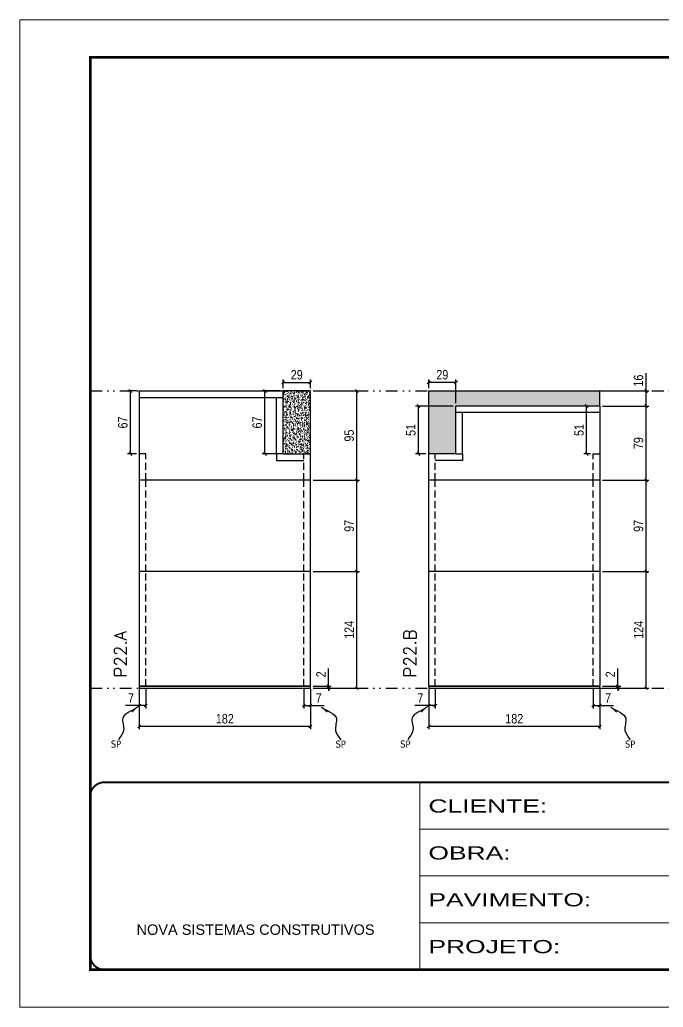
# Model space of a CAD drawing. Extents: x 14400 to 20667, y -21631 to 6985.
# Drawn here: x 17597 to 18282, y 2489 to 3539 of the extents above; entities that cross this region are included whole.
import ezdxf

# ---------------------------------------------------------------- set-up
doc = ezdxf.new("R2010")
doc.units = 0
for name, pattern in [('CONTINUO', [0]), ('DASHED', [0.75, 0.5, -0.25]), ('DIVIDE2', [0.625, 0.25, -0.125, 0, -0.125, 0, -0.125]), ('HIDDEN', [0.375, 0.25, -0.125])]:
    doc.linetypes.add(name, pattern=pattern)
for name, color, linetype in [('COTA', 241, 'Continuous'), ('Nível', 160, 'Continuous'), ('Painéis', 200, 'Continuous'), ('SARR_2.2x7', 40, 'Continuous'), ('texto', 7, 'Continuous')]:
    doc.layers.add(name, color=color, linetype=linetype)
for name, color, linetype, lineweight in [('Folhas', 255, 'Continuous', 9), ('SARRAFO DE PRESSAO', 251, 'DASHED', 9), ('Texto Seção', 7, 'Continuous', 15)]:
    doc.layers.add(name, color=color, linetype=linetype, lineweight=lineweight)
doc.styles.add('ARIAL', font='arial.ttf')
doc.styles.add('COTA TECNICA', font='techl___.ttf', dxfattribs={"height": 10})
doc.styles.add('COTA TECNICA-50', font='techl___.ttf', dxfattribs={"height": 10})
doc.styles.add('REGUA-120', font='ROMANS.shx', dxfattribs={"height": 15})
doc.styles.get("Standard").update_dxf_attribs({"font": 'arial.ttf'})
doc.styles.add('Tecnologia', font='')
doc.styles.get('Tecnologia').set_extended_font_data('Forgotten Futurist')
doc.dimstyles.new('COTA PAINEL-50', dxfattribs={"dimtxt": 10, "dimasz": 3, "dimexe": 3, "dimexo": 3, "dimgap": 3, "dimtad": 1, "dimdec": 1, "dimzin": 12, "dimdsep": 46, "dimtxsty": 'COTA TECNICA-50', "dimblk1": 'OBLIQUE', "dimblk2": 'OBLIQUE', "dimsah": 1, "dimcen": 0.9, "dimclrd": 4, "dimclre": 4, "dimclrt": 240, "dimadec": 1, "dimazin": 3, "dimtfac": 1, "dimtdec": 1, "dimtmove": 0, "dimatfit": 3, "dimfxl": 1, "dimtolj": 1, "dimtzin": 12, "dimarcsym": 0})
doc.dimstyles.new('PAINEL', dxfattribs={"dimtxt": 10, "dimasz": 3, "dimexe": 3, "dimexo": 3, "dimgap": 3, "dimtad": 1, "dimdec": 1, "dimzin": 12, "dimdsep": 46, "dimtxsty": 'COTA TECNICA', "dimblk1": 'OBLIQUE', "dimblk2": 'OBLIQUE', "dimsah": 1, "dimcen": 0.9, "dimclrd": 4, "dimclre": 4, "dimclrt": 240, "dimadec": 1, "dimazin": 3, "dimtfac": 1, "dimtdec": 1, "dimtmove": 0, "dimatfit": 3, "dimfxl": 1, "dimtolj": 1, "dimtzin": 12, "dimarcsym": 0})
doc.dimstyles.get("Standard").update_dxf_attribs({"dimtxt": 0.18, "dimasz": 0.18, "dimexe": 0.18, "dimexo": 0.0625, "dimgap": 0.09, "dimtad": 0, "dimtih": 1, "dimtoh": 1, "dimdec": 4, "dimzin": 0, "dimdsep": 46, "dimtxsty": 'Standard', "dimcen": 0.09, "dimadec": 0, "dimazin": 0, "dimtfac": 1, "dimtdec": 4, "dimtofl": 0, "dimtmove": 0, "dimatfit": 3, "dimfxl": 1, "dimtolj": 1, "dimtzin": 0, "dimarcsym": 0})

# ---------------------------------------------------------------- blocks, each defined once
blk = doc.blocks.new('9999999999')
at = {"color": 30, "linetype": 'CONTINUO'}
for p, q in [((98564.6, 34230.2), (98564.6, 34429.4)), ((98564.6, 34379.6), (99584, 34379.6)), ((98564.6, 34329.8), (99488, 34329.8)), ((98564.6, 34280), (99488, 34280))]:
    blk.add_line(p, q, dxfattribs=at)
at = {"color": 30, "linetype": 'CONTINUO', "const_width": 2}
blk.add_lwpolyline([(99584, 34230.2), (99584, 34414.4, 0.414214), (99569, 34429.4), (98229, 34429.4, 0.414214), (98214, 34414.4), (98214, 34245.2, 0.414214), (98229, 34230.2), (99584, 34230.2)], format="xyb", dxfattribs=at)
at = {"layer": 'Folhas'}
blk.add_lwpolyline([(98139, 34190.2), (99624, 34190.2), (99624, 35240.2), (98139, 35240.2)], close=True, dxfattribs=at)
at = {"layer": 'Folhas', "color": 30, "const_width": 3}
blk.add_lwpolyline([(98214, 34230.2), (99584, 34230.2), (99584, 35200.2), (98214, 35200.2)], close=True, dxfattribs=at)
at = {"color": 7, "linetype": 'Continuous', "ltscale": 5, "style": 'ARIAL'}
blk.add_text('NOVA SISTEMAS CONSTRUTIVOS', height=11.059, dxfattribs=at).set_placement((98263.2, 34267.2))
at = {"layer": 'Folhas', "color": 7, "style": 'Tecnologia', "width": 1.5}
for s, p in [('CLIENTE:', (98573.7, 34397.2)), ('OBRA:', (98573.7, 34347.3)), ('PAVIMENTO:', (98573.7, 34297.5)), ('PROJETO:', (98573.7, 34247.7))]:
    blk.add_text(s, height=14, dxfattribs=at).set_placement(p)
blk = doc.blocks.new('_Oblique')
at = {"color": 0, "linetype": 'ByBlock', "lineweight": -2}
blk.add_line((-0.5, -0.5), (0.5, 0.5), dxfattribs=at)
blk = doc.blocks.new('*D1340')
at = {"layer": 'COTA', "color": 4, "lineweight": -2, "transparency": 16777216}
for p, q in [((17724.1, 2827.3), (17724.1, 2784.6)), ((17906.1, 2827.3), (17906.1, 2784.6)), ((17906.1, 2787.6), (17724.1, 2787.6))]:
    blk.add_line(p, q, dxfattribs=at)
at = {"layer": 'Defpoints', "color": 0, "transparency": 16777216}
for p in [(17724.1, 2830.3), (17906.1, 2830.3), (17724.1, 2787.6)]:
    blk.add_point(p, dxfattribs=at)
at = {"layer": 'COTA', "color": 4, "lineweight": -2, "transparency": 16777216, "xscale": 3, "yscale": 3, "zscale": 3, "rotation": 180}
blk.add_blockref('_Oblique', (17724.1, 2787.6), dxfattribs=at)
at = {"layer": 'COTA', "color": 4, "lineweight": -2, "transparency": 16777216, "xscale": 3, "yscale": 3, "zscale": 3}
blk.add_blockref('_Oblique', (17906.1, 2787.6), dxfattribs=at)
at = {"layer": 'COTA', "color": 240, "transparency": 16777216, "insert": (17815.1, 2795.7), "char_height": 10, "attachment_point": 5, "style": 'COTA TECNICA'}
blk.add_mtext('\\A1;182', dxfattribs=at)
blk = doc.blocks.new('*D1341')
at = {"layer": 'COTA', "color": 4, "lineweight": -2, "transparency": 16777216}
for p, q in [((17899.1, 2827.3), (17899.1, 2806.8)), ((17906.1, 2825.3), (17906.1, 2806.8)), ((17899.1, 2809.8), (17906.1, 2809.8)), ((17906.1, 2809.8), (17920.9, 2809.8))]:
    blk.add_line(p, q, dxfattribs=at)
at = {"layer": 'Defpoints', "color": 0, "transparency": 16777216}
for p in [(17899.1, 2830.3), (17906.1, 2828.3), (17906.1, 2809.8)]:
    blk.add_point(p, dxfattribs=at)
at = {"layer": 'COTA', "color": 4, "lineweight": -2, "transparency": 16777216, "xscale": 3, "yscale": 3, "zscale": 3, "rotation": 180}
blk.add_blockref('_Oblique', (17899.1, 2809.8), dxfattribs=at)
at = {"layer": 'COTA', "color": 4, "lineweight": -2, "transparency": 16777216, "xscale": 3, "yscale": 3, "zscale": 3}
blk.add_blockref('_Oblique', (17906.1, 2809.8), dxfattribs=at)
at = {"layer": 'COTA', "color": 240, "transparency": 16777216, "insert": (17915, 2817.8), "char_height": 10, "attachment_point": 5, "style": 'COTA TECNICA-50'}
blk.add_mtext('\\A1;7', dxfattribs=at)
blk = doc.blocks.new('*D1342')
at = {"layer": 'COTA', "color": 4, "lineweight": -2, "transparency": 16777216}
for p, q in [((17724.1, 2825.3), (17724.1, 2806.8)), ((17731.1, 2827.3), (17731.1, 2806.8)), ((17724.1, 2809.8), (17709.4, 2809.8)), ((17731.1, 2809.8), (17724.1, 2809.8))]:
    blk.add_line(p, q, dxfattribs=at)
at = {"layer": 'Defpoints', "color": 0, "transparency": 16777216}
for p in [(17724.1, 2828.3), (17731.1, 2830.3), (17724.1, 2809.8)]:
    blk.add_point(p, dxfattribs=at)
at = {"layer": 'COTA', "color": 4, "lineweight": -2, "transparency": 16777216, "xscale": 3, "yscale": 3, "zscale": 3, "rotation": 180}
blk.add_blockref('_Oblique', (17724.1, 2809.8), dxfattribs=at)
at = {"layer": 'COTA', "color": 4, "lineweight": -2, "transparency": 16777216, "xscale": 3, "yscale": 3, "zscale": 3}
blk.add_blockref('_Oblique', (17731.1, 2809.8), dxfattribs=at)
at = {"layer": 'COTA', "color": 240, "transparency": 16777216, "insert": (17715.3, 2817.8), "char_height": 10, "attachment_point": 5, "style": 'COTA TECNICA-50'}
blk.add_mtext('\\A1;7', dxfattribs=at)
blk = doc.blocks.new('*D1359')
at = {"layer": 'COTA', "color": 4, "linetype": 'ByBlock', "lineweight": -2, "transparency": 16777216}
for p, q in [((17909.1, 2952.3), (17958.5, 2952.3)), ((17955.5, 2828.3), (17955.5, 2952.3)), ((17909.1, 2828.3), (17958.5, 2828.3))]:
    blk.add_line(p, q, dxfattribs=at)
at = {"layer": 'Defpoints', "color": 0, "linetype": 'ByBlock', "transparency": 16777216}
for p in [(17906.1, 2952.3), (17955.5, 2952.3), (17906.1, 2828.3)]:
    blk.add_point(p, dxfattribs=at)
at = {"layer": 'COTA', "color": 4, "linetype": 'ByBlock', "lineweight": -2, "transparency": 16777216, "xscale": 3, "yscale": 3, "zscale": 3}
for p, rotation in [((17955.5, 2952.3), 90), ((17955.5, 2828.3), 270)]:
    blk.add_blockref('_Oblique', p, dxfattribs=dict(at, rotation=rotation))
at = {"layer": 'COTA', "color": 240, "linetype": 'ByBlock', "transparency": 16777216, "insert": (17947.4, 2890.3), "char_height": 10, "attachment_point": 5, "rotation": 90, "style": 'COTA TECNICA'}
blk.add_mtext('\\A1;124', dxfattribs=at)
blk = doc.blocks.new('*D1343')
at = {"layer": 'COTA', "color": 4, "lineweight": -2, "transparency": 16777216}
for p, q in [((17925.4, 2830.3), (17925.4, 2849.1)), ((17909.1, 2830.3), (17928.4, 2830.3)), ((17909.1, 2828.3), (17928.4, 2828.3)), ((17925.4, 2828.3), (17925.4, 2830.3)), ((17925.4, 2828.3), (17925.4, 2825.3))]:
    blk.add_line(p, q, dxfattribs=at)
at = {"layer": 'Defpoints', "color": 0, "transparency": 16777216}
for p in [(17906.1, 2830.3), (17906.1, 2828.3), (17925.4, 2828.3)]:
    blk.add_point(p, dxfattribs=at)
at = {"layer": 'COTA', "color": 4, "lineweight": -2, "transparency": 16777216, "xscale": 3, "yscale": 3, "zscale": 3}
for p, rotation in [((17925.4, 2830.3), 270), ((17925.4, 2828.3), 90)]:
    blk.add_blockref('_Oblique', p, dxfattribs=dict(at, rotation=rotation))
at = {"layer": 'COTA', "color": 240, "transparency": 16777216, "insert": (17917.4, 2843), "char_height": 10, "attachment_point": 5, "rotation": 90, "style": 'COTA TECNICA-50'}
blk.add_mtext('\\A1;2', dxfattribs=at)
blk = doc.blocks.new('*D1360')
at = {"layer": 'COTA', "color": 4, "linetype": 'ByBlock', "lineweight": -2, "transparency": 16777216}
for p, q in [((17909.1, 2952.3), (17958.5, 2952.3)), ((17955.5, 2828.3), (17955.5, 2952.3)), ((17909.1, 2828.3), (17958.5, 2828.3))]:
    blk.add_line(p, q, dxfattribs=at)
at = {"layer": 'Defpoints', "color": 0, "linetype": 'ByBlock', "transparency": 16777216}
for p in [(17906.1, 2952.3), (17955.5, 2952.3), (17906.1, 2828.3)]:
    blk.add_point(p, dxfattribs=at)
at = {"layer": 'COTA', "color": 4, "linetype": 'ByBlock', "lineweight": -2, "transparency": 16777216, "xscale": 3, "yscale": 3, "zscale": 3}
for p, rotation in [((17955.5, 2952.3), 90), ((17955.5, 2828.3), 270)]:
    blk.add_blockref('_Oblique', p, dxfattribs=dict(at, rotation=rotation))
at = {"layer": 'COTA', "color": 240, "linetype": 'ByBlock', "transparency": 16777216, "insert": (17947.4, 2890.3), "char_height": 10, "attachment_point": 5, "rotation": 90, "style": 'COTA TECNICA'}
blk.add_mtext('\\A1;124', dxfattribs=at)
blk = doc.blocks.new('*D1361')
at = {"layer": 'COTA', "color": 4, "lineweight": -2, "transparency": 16777216}
for p, q in [((17909.1, 3049.3), (17958.5, 3049.3)), ((17955.5, 2952.3), (17955.5, 3049.3)), ((17909.1, 2952.3), (17958.5, 2952.3))]:
    blk.add_line(p, q, dxfattribs=at)
at = {"layer": 'Defpoints', "color": 0, "transparency": 16777216}
for p in [(17906.1, 3049.3), (17955.5, 3049.3), (17906.1, 2952.3)]:
    blk.add_point(p, dxfattribs=at)
at = {"layer": 'COTA', "color": 4, "lineweight": -2, "transparency": 16777216, "xscale": 3, "yscale": 3, "zscale": 3}
for p, rotation in [((17955.5, 3049.3), 90), ((17955.5, 2952.3), 270)]:
    blk.add_blockref('_Oblique', p, dxfattribs=dict(at, rotation=rotation))
at = {"layer": 'COTA', "color": 240, "transparency": 16777216, "insert": (17947.4, 3000.8), "char_height": 10, "attachment_point": 5, "rotation": 90, "style": 'COTA TECNICA'}
blk.add_mtext('\\A1;97', dxfattribs=at)
blk = doc.blocks.new('*D1362')
at = {"layer": 'COTA', "color": 4, "lineweight": -2, "transparency": 16777216}
for p, q in [((17909.1, 3144.3), (17958.5, 3144.3)), ((17955.5, 3049.3), (17955.5, 3144.3)), ((17909.1, 3049.3), (17958.5, 3049.3))]:
    blk.add_line(p, q, dxfattribs=at)
at = {"layer": 'Defpoints', "color": 0, "transparency": 16777216}
for p in [(17906.1, 3144.3), (17955.5, 3144.3), (17906.1, 3049.3)]:
    blk.add_point(p, dxfattribs=at)
at = {"layer": 'COTA', "color": 4, "lineweight": -2, "transparency": 16777216, "xscale": 3, "yscale": 3, "zscale": 3}
for p, rotation in [((17955.5, 3144.3), 90), ((17955.5, 3049.3), 270)]:
    blk.add_blockref('_Oblique', p, dxfattribs=dict(at, rotation=rotation))
at = {"layer": 'COTA', "color": 240, "transparency": 16777216, "insert": (17947.4, 3096.8), "char_height": 10, "attachment_point": 5, "rotation": 90, "style": 'COTA TECNICA'}
blk.add_mtext('\\A1;95', dxfattribs=at)
blk = doc.blocks.new('*D1364')
at = {"layer": 'COTA', "color": 4, "lineweight": -2, "transparency": 16777216}
for p, q in [((17877.1, 3147.3), (17877.1, 3156.4)), ((17877.1, 3153.4), (17906.1, 3153.4)), ((17906.1, 3147.3), (17906.1, 3156.4))]:
    blk.add_line(p, q, dxfattribs=at)
at = {"layer": 'Defpoints', "color": 0, "transparency": 16777216}
for p in [(17906.1, 3153.4), (17877.1, 3144.3), (17906.1, 3144.3)]:
    blk.add_point(p, dxfattribs=at)
at = {"layer": 'COTA', "color": 4, "lineweight": -2, "transparency": 16777216, "xscale": 3, "yscale": 3, "zscale": 3, "rotation": 180}
blk.add_blockref('_Oblique', (17877.1, 3153.4), dxfattribs=at)
at = {"layer": 'COTA', "color": 4, "lineweight": -2, "transparency": 16777216, "xscale": 3, "yscale": 3, "zscale": 3}
blk.add_blockref('_Oblique', (17906.1, 3153.4), dxfattribs=at)
at = {"layer": 'COTA', "color": 240, "transparency": 16777216, "insert": (17891.6, 3161.5), "char_height": 10, "attachment_point": 5, "style": 'COTA TECNICA'}
blk.add_mtext('\\A1;29', dxfattribs=at)
blk = doc.blocks.new('*D1365')
at = {"layer": 'COTA', "color": 4, "lineweight": -2, "transparency": 16777216}
for p, q in [((17874.1, 3144.3), (17854.8, 3144.3)), ((17857.8, 3077.3), (17857.8, 3144.3)), ((17874.1, 3077.3), (17854.8, 3077.3))]:
    blk.add_line(p, q, dxfattribs=at)
at = {"layer": 'Defpoints', "color": 0, "transparency": 16777216}
for p in [(17857.8, 3144.3), (17877.1, 3144.3), (17877.1, 3077.3)]:
    blk.add_point(p, dxfattribs=at)
at = {"layer": 'COTA', "color": 4, "lineweight": -2, "transparency": 16777216, "xscale": 3, "yscale": 3, "zscale": 3}
for p, rotation in [((17857.8, 3144.3), 90), ((17857.8, 3077.3), 270)]:
    blk.add_blockref('_Oblique', p, dxfattribs=dict(at, rotation=rotation))
at = {"layer": 'COTA', "color": 240, "transparency": 16777216, "insert": (17849.6, 3110.8), "char_height": 10, "attachment_point": 5, "rotation": 90, "style": 'COTA TECNICA'}
blk.add_mtext('\\A1;67', dxfattribs=at)
blk = doc.blocks.new('*D1351')
at = {"layer": 'COTA', "color": 4, "lineweight": -2, "transparency": 16777216}
for p, q in [((18032, 2827.3), (18032, 2784.6)), ((18214, 2827.3), (18214, 2784.6)), ((18214, 2787.6), (18032, 2787.6))]:
    blk.add_line(p, q, dxfattribs=at)
at = {"layer": 'Defpoints', "color": 0, "transparency": 16777216}
for p in [(18032, 2830.3), (18214, 2830.3), (18032, 2787.6)]:
    blk.add_point(p, dxfattribs=at)
at = {"layer": 'COTA', "color": 4, "lineweight": -2, "transparency": 16777216, "xscale": 3, "yscale": 3, "zscale": 3, "rotation": 180}
blk.add_blockref('_Oblique', (18032, 2787.6), dxfattribs=at)
at = {"layer": 'COTA', "color": 4, "lineweight": -2, "transparency": 16777216, "xscale": 3, "yscale": 3, "zscale": 3}
blk.add_blockref('_Oblique', (18214, 2787.6), dxfattribs=at)
at = {"layer": 'COTA', "color": 240, "transparency": 16777216, "insert": (18123, 2795.7), "char_height": 10, "attachment_point": 5, "style": 'COTA TECNICA'}
blk.add_mtext('\\A1;182', dxfattribs=at)
blk = doc.blocks.new('*D1352')
at = {"layer": 'COTA', "color": 4, "lineweight": -2, "transparency": 16777216}
for p, q in [((18207, 2827.3), (18207, 2806.8)), ((18214, 2825.3), (18214, 2806.8)), ((18207, 2809.8), (18214, 2809.8)), ((18214, 2809.8), (18228.7, 2809.8))]:
    blk.add_line(p, q, dxfattribs=at)
at = {"layer": 'Defpoints', "color": 0, "transparency": 16777216}
for p in [(18207, 2830.3), (18214, 2828.3), (18214, 2809.8)]:
    blk.add_point(p, dxfattribs=at)
at = {"layer": 'COTA', "color": 4, "lineweight": -2, "transparency": 16777216, "xscale": 3, "yscale": 3, "zscale": 3, "rotation": 180}
blk.add_blockref('_Oblique', (18207, 2809.8), dxfattribs=at)
at = {"layer": 'COTA', "color": 4, "lineweight": -2, "transparency": 16777216, "xscale": 3, "yscale": 3, "zscale": 3}
blk.add_blockref('_Oblique', (18214, 2809.8), dxfattribs=at)
at = {"layer": 'COTA', "color": 240, "transparency": 16777216, "insert": (18222.8, 2817.8), "char_height": 10, "attachment_point": 5, "style": 'COTA TECNICA-50'}
blk.add_mtext('\\A1;7', dxfattribs=at)
blk = doc.blocks.new('*D1353')
at = {"layer": 'COTA', "color": 4, "lineweight": -2, "transparency": 16777216}
for p, q in [((18032, 2825.3), (18032, 2806.8)), ((18039, 2827.3), (18039, 2806.8)), ((18032, 2809.8), (18017.2, 2809.8)), ((18039, 2809.8), (18032, 2809.8))]:
    blk.add_line(p, q, dxfattribs=at)
at = {"layer": 'Defpoints', "color": 0, "transparency": 16777216}
for p in [(18032, 2828.3), (18039, 2830.3), (18032, 2809.8)]:
    blk.add_point(p, dxfattribs=at)
at = {"layer": 'COTA', "color": 4, "lineweight": -2, "transparency": 16777216, "xscale": 3, "yscale": 3, "zscale": 3, "rotation": 180}
blk.add_blockref('_Oblique', (18032, 2809.8), dxfattribs=at)
at = {"layer": 'COTA', "color": 4, "lineweight": -2, "transparency": 16777216, "xscale": 3, "yscale": 3, "zscale": 3}
blk.add_blockref('_Oblique', (18039, 2809.8), dxfattribs=at)
at = {"layer": 'COTA', "color": 240, "transparency": 16777216, "insert": (18023.1, 2817.8), "char_height": 10, "attachment_point": 5, "style": 'COTA TECNICA-50'}
blk.add_mtext('\\A1;7', dxfattribs=at)
blk = doc.blocks.new('*D1376')
at = {"layer": 'COTA', "color": 4, "linetype": 'ByBlock', "lineweight": -2, "transparency": 16777216}
for p, q in [((18217, 2952.3), (18266.3, 2952.3)), ((18263.3, 2828.3), (18263.3, 2952.3)), ((18217, 2828.3), (18266.3, 2828.3))]:
    blk.add_line(p, q, dxfattribs=at)
at = {"layer": 'Defpoints', "color": 0, "linetype": 'ByBlock', "transparency": 16777216}
for p in [(18214, 2952.3), (18263.3, 2952.3), (18214, 2828.3)]:
    blk.add_point(p, dxfattribs=at)
at = {"layer": 'COTA', "color": 4, "linetype": 'ByBlock', "lineweight": -2, "transparency": 16777216, "xscale": 3, "yscale": 3, "zscale": 3}
for p, rotation in [((18263.3, 2952.3), 90), ((18263.3, 2828.3), 270)]:
    blk.add_blockref('_Oblique', p, dxfattribs=dict(at, rotation=rotation))
at = {"layer": 'COTA', "color": 240, "linetype": 'ByBlock', "transparency": 16777216, "insert": (18255.3, 2890.3), "char_height": 10, "attachment_point": 5, "rotation": 90, "style": 'COTA TECNICA'}
blk.add_mtext('\\A1;124', dxfattribs=at)
blk = doc.blocks.new('*D1354')
at = {"layer": 'COTA', "color": 4, "lineweight": -2, "transparency": 16777216}
for p, q in [((18233.2, 2830.3), (18233.2, 2849.1)), ((18217, 2830.3), (18236.2, 2830.3)), ((18217, 2828.3), (18236.2, 2828.3)), ((18233.2, 2828.3), (18233.2, 2830.3)), ((18233.2, 2828.3), (18233.2, 2825.3))]:
    blk.add_line(p, q, dxfattribs=at)
at = {"layer": 'Defpoints', "color": 0, "transparency": 16777216}
for p in [(18214, 2830.3), (18214, 2828.3), (18233.2, 2828.3)]:
    blk.add_point(p, dxfattribs=at)
at = {"layer": 'COTA', "color": 4, "lineweight": -2, "transparency": 16777216, "xscale": 3, "yscale": 3, "zscale": 3}
for p, rotation in [((18233.2, 2830.3), 270), ((18233.2, 2828.3), 90)]:
    blk.add_blockref('_Oblique', p, dxfattribs=dict(at, rotation=rotation))
at = {"layer": 'COTA', "color": 240, "transparency": 16777216, "insert": (18225.2, 2843), "char_height": 10, "attachment_point": 5, "rotation": 90, "style": 'COTA TECNICA-50'}
blk.add_mtext('\\A1;2', dxfattribs=at)
blk = doc.blocks.new('*D1377')
at = {"layer": 'COTA', "color": 4, "linetype": 'ByBlock', "lineweight": -2, "transparency": 16777216}
for p, q in [((18217, 2952.3), (18266.3, 2952.3)), ((18263.3, 2828.3), (18263.3, 2952.3)), ((18217, 2828.3), (18266.3, 2828.3))]:
    blk.add_line(p, q, dxfattribs=at)
at = {"layer": 'Defpoints', "color": 0, "linetype": 'ByBlock', "transparency": 16777216}
for p in [(18214, 2952.3), (18263.3, 2952.3), (18214, 2828.3)]:
    blk.add_point(p, dxfattribs=at)
at = {"layer": 'COTA', "color": 4, "linetype": 'ByBlock', "lineweight": -2, "transparency": 16777216, "xscale": 3, "yscale": 3, "zscale": 3}
for p, rotation in [((18263.3, 2952.3), 90), ((18263.3, 2828.3), 270)]:
    blk.add_blockref('_Oblique', p, dxfattribs=dict(at, rotation=rotation))
at = {"layer": 'COTA', "color": 240, "linetype": 'ByBlock', "transparency": 16777216, "insert": (18255.3, 2890.3), "char_height": 10, "attachment_point": 5, "rotation": 90, "style": 'COTA TECNICA'}
blk.add_mtext('\\A1;124', dxfattribs=at)
blk = doc.blocks.new('*D1378')
at = {"layer": 'COTA', "color": 4, "lineweight": -2, "transparency": 16777216}
for p, q in [((18217, 3049.3), (18266.3, 3049.3)), ((18263.3, 2952.3), (18263.3, 3049.3)), ((18217, 2952.3), (18266.3, 2952.3))]:
    blk.add_line(p, q, dxfattribs=at)
at = {"layer": 'Defpoints', "color": 0, "transparency": 16777216}
for p in [(18214, 3049.3), (18263.3, 3049.3), (18214, 2952.3)]:
    blk.add_point(p, dxfattribs=at)
at = {"layer": 'COTA', "color": 4, "lineweight": -2, "transparency": 16777216, "xscale": 3, "yscale": 3, "zscale": 3}
for p, rotation in [((18263.3, 3049.3), 90), ((18263.3, 2952.3), 270)]:
    blk.add_blockref('_Oblique', p, dxfattribs=dict(at, rotation=rotation))
at = {"layer": 'COTA', "color": 240, "transparency": 16777216, "insert": (18255.2, 3000.8), "char_height": 10, "attachment_point": 5, "rotation": 90, "style": 'COTA TECNICA'}
blk.add_mtext('\\A1;97', dxfattribs=at)
blk = doc.blocks.new('*D1379')
at = {"layer": 'COTA', "color": 4, "lineweight": -2, "transparency": 16777216}
for p, q in [((18032, 3147.3), (18032, 3156.4)), ((18061, 3153.4), (18032, 3153.4)), ((18061, 3131.3), (18061, 3156.4))]:
    blk.add_line(p, q, dxfattribs=at)
at = {"layer": 'Defpoints', "color": 0, "transparency": 16777216}
for p in [(18032, 3153.4), (18032, 3144.3), (18061, 3128.3)]:
    blk.add_point(p, dxfattribs=at)
at = {"layer": 'COTA', "color": 4, "lineweight": -2, "transparency": 16777216, "xscale": 3, "yscale": 3, "zscale": 3, "rotation": 180}
blk.add_blockref('_Oblique', (18032, 3153.4), dxfattribs=at)
at = {"layer": 'COTA', "color": 4, "lineweight": -2, "transparency": 16777216, "xscale": 3, "yscale": 3, "zscale": 3}
blk.add_blockref('_Oblique', (18061, 3153.4), dxfattribs=at)
at = {"layer": 'COTA', "color": 240, "transparency": 16777216, "insert": (18046.5, 3161.5), "char_height": 10, "attachment_point": 5, "style": 'COTA TECNICA'}
blk.add_mtext('\\A1;29', dxfattribs=at)
blk = doc.blocks.new('*D1380')
at = {"layer": 'COTA', "color": 4, "lineweight": -2, "transparency": 16777216}
for p, q in [((18217, 3128.3), (18266.3, 3128.3)), ((18263.3, 3049.3), (18263.3, 3128.3)), ((18217, 3049.3), (18266.3, 3049.3))]:
    blk.add_line(p, q, dxfattribs=at)
at = {"layer": 'Defpoints', "color": 0, "transparency": 16777216}
for p in [(18214, 3128.3), (18263.3, 3128.3), (18214, 3049.3)]:
    blk.add_point(p, dxfattribs=at)
at = {"layer": 'COTA', "color": 4, "lineweight": -2, "transparency": 16777216, "xscale": 3, "yscale": 3, "zscale": 3}
for p, rotation in [((18263.3, 3128.3), 90), ((18263.3, 3049.3), 270)]:
    blk.add_blockref('_Oblique', p, dxfattribs=dict(at, rotation=rotation))
at = {"layer": 'COTA', "color": 240, "transparency": 16777216, "insert": (18255.2, 3088.8), "char_height": 10, "attachment_point": 5, "rotation": 90, "style": 'COTA TECNICA'}
blk.add_mtext('\\A1;79', dxfattribs=at)
blk = doc.blocks.new('*D1381')
at = {"layer": 'COTA', "color": 4, "lineweight": -2, "transparency": 16777216}
for p, q in [((18263.3, 3144.3), (18263.3, 3163.3)), ((18217, 3144.3), (18266.3, 3144.3)), ((18263.3, 3128.3), (18263.3, 3144.3)), ((18217, 3128.3), (18266.3, 3128.3))]:
    blk.add_line(p, q, dxfattribs=at)
at = {"layer": 'Defpoints', "color": 0, "transparency": 16777216}
for p in [(18214, 3144.3), (18263.3, 3144.3), (18214, 3128.3)]:
    blk.add_point(p, dxfattribs=at)
at = {"layer": 'COTA', "color": 4, "lineweight": -2, "transparency": 16777216, "xscale": 3, "yscale": 3, "zscale": 3}
for p, rotation in [((18263.3, 3144.3), 90), ((18263.3, 3128.3), 270)]:
    blk.add_blockref('_Oblique', p, dxfattribs=dict(at, rotation=rotation))
at = {"layer": 'COTA', "color": 240, "transparency": 16777216, "insert": (18255.2, 3155.3), "char_height": 10, "attachment_point": 5, "rotation": 90, "style": 'COTA TECNICA'}
blk.add_mtext('\\A1;16', dxfattribs=at)
blk = doc.blocks.new('*D1382')
at = {"layer": 'COTA', "color": 4, "lineweight": -2, "transparency": 16777216}
for p, q in [((18058, 3128.3), (18018.1, 3128.3)), ((18021.1, 3077.3), (18021.1, 3128.3)), ((18029, 3077.3), (18018.1, 3077.3))]:
    blk.add_line(p, q, dxfattribs=at)
at = {"layer": 'Defpoints', "color": 0, "transparency": 16777216}
for p in [(18021.1, 3128.3), (18061, 3128.3), (18032, 3077.3)]:
    blk.add_point(p, dxfattribs=at)
at = {"layer": 'COTA', "color": 4, "lineweight": -2, "transparency": 16777216, "xscale": 3, "yscale": 3, "zscale": 3}
for p, rotation in [((18021.1, 3128.3), 90), ((18021.1, 3077.3), 270)]:
    blk.add_blockref('_Oblique', p, dxfattribs=dict(at, rotation=rotation))
at = {"layer": 'COTA', "color": 240, "transparency": 16777216, "insert": (18013, 3102.8), "char_height": 10, "attachment_point": 5, "rotation": 90, "style": 'COTA TECNICA'}
blk.add_mtext('\\A1;51', dxfattribs=at)
blk = doc.blocks.new('*D1383')
at = {"layer": 'COTA', "color": 4, "lineweight": -2, "transparency": 16777216}
for p, q in [((18204, 3128.3), (18197, 3128.3)), ((18200, 3077.3), (18200, 3128.3)), ((18204, 3077.3), (18197, 3077.3))]:
    blk.add_line(p, q, dxfattribs=at)
at = {"layer": 'Defpoints', "color": 0, "transparency": 16777216}
for p in [(18200, 3128.3), (18207, 3128.3), (18207, 3077.3)]:
    blk.add_point(p, dxfattribs=at)
at = {"layer": 'COTA', "color": 4, "lineweight": -2, "transparency": 16777216, "xscale": 3, "yscale": 3, "zscale": 3}
for p, rotation in [((18200, 3128.3), 90), ((18200, 3077.3), 270)]:
    blk.add_blockref('_Oblique', p, dxfattribs=dict(at, rotation=rotation))
at = {"layer": 'COTA', "color": 240, "transparency": 16777216, "insert": (18191.9, 3102.8), "char_height": 10, "attachment_point": 5, "rotation": 90, "style": 'COTA TECNICA'}
blk.add_mtext('\\A1;51', dxfattribs=at)
blk = doc.blocks.new('*D1392')
at = {"layer": 'COTA', "color": 4, "lineweight": -2, "transparency": 16777216}
for p, q in [((17721.1, 3144.3), (17711.7, 3144.3)), ((17714.7, 3077.3), (17714.7, 3144.3)), ((17721.1, 3077.3), (17711.7, 3077.3))]:
    blk.add_line(p, q, dxfattribs=at)
at = {"layer": 'Defpoints', "color": 0, "transparency": 16777216}
for p in [(17714.7, 3144.3), (17724.1, 3144.3), (17724.1, 3077.3)]:
    blk.add_point(p, dxfattribs=at)
at = {"layer": 'COTA', "color": 4, "lineweight": -2, "transparency": 16777216, "xscale": 3, "yscale": 3, "zscale": 3}
for p, rotation in [((17714.7, 3144.3), 90), ((17714.7, 3077.3), 270)]:
    blk.add_blockref('_Oblique', p, dxfattribs=dict(at, rotation=rotation))
at = {"layer": 'COTA', "color": 240, "transparency": 16777216, "insert": (17706.6, 3110.8), "char_height": 10, "attachment_point": 5, "rotation": 90, "style": 'COTA TECNICA'}
blk.add_mtext('\\A1;67', dxfattribs=at)

msp = doc.modelspace()

# ---------------------------------------------------------------- hatches: boundary and pattern name
at = {"layer": 'COTA'}
h = msp.add_hatch(dxfattribs=at)
h.set_pattern_fill('AR-CONC', color=256, scale=0.03)
h.paths.add_polyline_path([(17906.15, 3144.29), (17877.15, 3144.29), (17877.15, 3077.29), (17906.15, 3077.29)])
h = msp.add_hatch(dxfattribs=at)
h.set_pattern_fill('AR-CONC', color=256, scale=0.03)
h.set_pattern_definition([(50, (-149.7844, 2297.15), (5.4655401, -0.4781726), [0.5715, -6.2865]), (355, (-149.7844, 2297.15), (-1.0573026, 5.7317054), [0.4572, -5.0292175]), (100.451445, (-149.329, 2297.1104), (4.4082374, 5.2535326), [0.4857003, -5.3427073]), (46.1842, (-149.7844, 2298.674), (8.1323712, -1.2612698), [0.85725, -9.42975]), (96.63556, (-149.107, 2298.569), (7.122124, 7.4227837), [0.7285507, -8.0140682]), (351.18415, (-149.784, 2298.674), (7.122124, 7.4227837), [0.685799, -7.543792]), (21, (-149.0224, 2298.293), (4.5484317, -3.067956), [0.5715, -6.2865]), (326, (-149.0224, 2298.293), (1.8540609, 5.525639), [0.4572, -5.0292]), (71.451445, (-148.6433, 2298.0376), (6.4024926, 2.457683), [0.4857003, -5.3426981]), (37.5, (-149.7844, 2297.1502), (0.0926581, 2.53665117), [0, -4.96824, 0, -5.1054, 0, -5.04825]), (7.5, (-149.7844, 2297.1502), (2.00458988, 3.00541724), [0, -2.91084, 0, -4.85394, 0, -1.92405]), (327.5, (-151.4836, 2297.1502), (4.06771786, -0.17186232), [0, -1.905, 0, -5.9436, 0, -7.8867]), (317.5, (-152.2456, 2297.1502), (4.44387544, 0.7627947), [0, -2.4765, 0, -3.94716, 0, -5.6007])])
h.paths.add_polyline_path([(18031.97, 3144.29), (18213.97, 3144.29), (18213.97, 3128.29), (18060.97, 3128.29), (18060.97, 3077.29), (18031.97, 3077.29)])

# ---------------------------------------------------------------- linework, layer by layer
for p, q in [((17906.15, 3144.29), (17877.15, 3144.29)), ((17906.15, 3077.29), (17906.15, 3144.29)), ((18031.97, 3077.29), (18031.97, 3144.29)), ((18031.97, 3144.29), (18213.97, 3144.29)), ((18213.97, 3128.29), (18213.97, 3144.29)), ((17731.15, 3077.29), (17724.15, 3077.29)), ((17877.15, 3077.29), (17870.15, 3077.29)), ((17870.15, 3077.29), (17870.15, 3070.29)), ((18060.97, 3077.29), (18067.97, 3077.29)), ((18067.97, 3077.29), (18067.97, 3070.29)), ((18206.97, 3077.29), (18213.97, 3077.29))]:
    msp.add_line(p, q, dxfattribs=at)
at = {"layer": 'Nível', "color": 4, "linetype": 'DIVIDE2', "ltscale": 50}
for p, q in [((17671.97, 3144.29), (19041.97, 3144.29)), ((17671.97, 2828.29), (19041.97, 2828.29))]:
    msp.add_line(p, q, dxfattribs=at)
at = {"layer": 'Painéis'}
for p, q in [((17724.15, 3144.29), (17724.15, 2830.29)), ((17724.15, 3144.29), (17877.15, 3144.29)), ((17877.15, 3077.29), (17877.15, 3144.29)), ((18213.97, 3128.29), (18060.97, 3128.29)), ((18060.97, 3077.29), (18060.97, 3128.29)), ((18213.97, 3128.29), (18213.97, 2830.29)), ((17877.15, 3077.29), (17906.15, 3077.29)), ((17906.15, 2830.29), (17906.15, 3077.29)), ((18031.97, 2830.29), (18031.97, 3077.29)), ((18060.97, 3077.29), (18031.97, 3077.29)), ((17906.15, 3049.29), (17724.15, 3049.29)), ((18213.97, 3049.29), (18031.97, 3049.29)), ((17906.15, 2952.29), (17724.15, 2952.29)), ((18213.97, 2952.29), (18031.97, 2952.29)), ((17724.15, 2830.29), (17906.15, 2830.29)), ((18031.97, 2830.29), (18213.97, 2830.29))]:
    msp.add_line(p, q, dxfattribs=at)
for points in [[(17906.15, 2830.29), (17724.15, 2830.29), (17724.15, 2828.29), (17906.15, 2828.29)], [(18213.97, 2830.29), (18031.97, 2830.29), (18031.97, 2828.29), (18213.97, 2828.29)]]:
    msp.add_lwpolyline(points, close=True, dxfattribs=at)
at = {"layer": 'SARR_2.2x7'}
for p, q in [((17724.15, 3137.29), (17877.15, 3137.29)), ((17870.15, 3077.29), (17870.15, 3137.29)), ((18213.97, 3121.29), (18060.97, 3121.29)), ((18067.97, 3077.29), (18067.97, 3121.29)), ((17870.15, 3070.29), (17899.15, 3070.29)), ((18067.97, 3070.29), (18038.97, 3070.29))]:
    msp.add_line(p, q, dxfattribs=at)
at = {"layer": 'SARR_2.2x7', "linetype": 'HIDDEN', "ltscale": 30}
for p, q in [((17731.15, 3049.29), (17731.15, 3077.29)), ((17899.15, 3049.29), (17899.15, 3077.29)), ((18038.97, 3049.29), (18038.97, 3077.29)), ((18206.97, 3049.29), (18206.97, 3077.29)), ((17731.15, 2952.29), (17731.15, 3049.29)), ((17899.15, 2952.29), (17899.15, 3049.29)), ((18038.97, 2952.29), (18038.97, 3049.29)), ((18206.97, 2952.29), (18206.97, 3049.29)), ((17731.15, 2830.29), (17731.15, 2952.29)), ((17899.15, 2830.29), (17899.15, 2952.29)), ((18038.97, 2830.29), (18038.97, 2952.29)), ((18206.97, 2830.29), (18206.97, 2952.29))]:
    msp.add_line(p, q, dxfattribs=at)

# ---------------------------------------------------------------- block references
at = {"layer": 'SARRAFO DE PRESSAO', "color": 6, "linetype": 'ByBlock'}
msp.add_blockref('9999999999', (-80542.01, -31701.2), dxfattribs=at)

# ---------------------------------------------------------------- texts
at = {"layer": 'texto', "color": 0, "char_height": 7.5, "attachment_point": 5}
for insert in [(17699.37, 2768.79), (17938.39, 2768.79), (18007.19, 2768.79), (18246.21, 2768.79)]:
    msp.add_mtext('{\\fTahoma|b0|i0|c0|p34;\\C4;SP}', dxfattribs=dict(at, insert=insert))
at = {"layer": 'Texto Seção', "char_height": 13, "width": 285.3299, "attachment_point": 7, "rotation": 90, "style": 'REGUA-120'}
for s, insert in [('\\pt26;P22.A', (17710.67, 2839.54)), ('\\pt26;P22.B', (18018.49, 2839.54))]:
    msp.add_mtext(s, dxfattribs=dict(at, insert=insert))

# ---------------------------------------------------------------- dimensions: what is measured, and where the dimension line sits
at = {"layer": 'COTA'}
for base, p1, p2, dimstyle, picture, middle in [((17906.15, 3153.39), (17877.15, 3144.29), (17906.15, 3144.29), 'PAINEL', '*D1364', (17891.65, 3161.48)), ((17906.15, 2809.78), (17899.15, 2830.29), (17906.15, 2828.29), 'COTA PAINEL-50', '*D1341', (17915.01, 2817.85)), ((18213.97, 2809.78), (18206.97, 2830.29), (18213.97, 2828.29), 'COTA PAINEL-50', '*D1352', (18222.83, 2817.85))]:
    dim = msp.add_linear_dim(base=base, p1=p1, p2=p2, dimstyle=dimstyle, dxfattribs=at)
    dim.commit()
    dim.dimension.update_dxf_attribs({"geometry": picture, "text_midpoint": middle})
for base, p1, p2, angle, dimstyle, picture, middle in [((18031.97, 3153.39), (18060.97, 3128.29), (18031.97, 3144.29), 180, 'PAINEL', '*D1379', (18046.47, 3161.48)), ((18263.33, 3144.29), (18213.97, 3128.29), (18213.97, 3144.29), 90, 'PAINEL', '*D1381', (18255.23, 3155.29)), ((17714.71, 3144.29), (17724.15, 3077.29), (17724.15, 3144.29), 90, 'PAINEL', '*D1392', (17706.61, 3110.79)), ((17857.75, 3144.29), (17877.15, 3077.29), (17877.15, 3144.29), 90, 'PAINEL', '*D1365', (17849.65, 3110.79)), ((18021.06, 3128.29), (18031.97, 3077.29), (18060.97, 3128.29), 90, 'PAINEL', '*D1382', (18012.96, 3102.79)), ((18200.01, 3128.29), (18206.97, 3077.29), (18206.97, 3128.29), 90, 'PAINEL', '*D1383', (18191.91, 3102.79)), ((18263.33, 3128.29), (18213.97, 3049.29), (18213.97, 3128.29), 90, 'PAINEL', '*D1380', (18255.23, 3088.79)), ((17955.51, 3049.29), (17906.15, 2952.29), (17906.15, 3049.29), 90, 'PAINEL', '*D1361', (17947.41, 3000.79)), ((18263.33, 3049.29), (18213.97, 2952.29), (18213.97, 3049.29), 90, 'PAINEL', '*D1378', (18255.23, 3000.79)), ((17724.15, 2809.78), (17731.15, 2830.29), (17724.15, 2828.29), 180, 'COTA PAINEL-50', '*D1342', (17715.28, 2817.85)), ((18031.97, 2809.78), (18038.97, 2830.29), (18031.97, 2828.29), 180, 'COTA PAINEL-50', '*D1353', (18023.1, 2817.85))]:
    dim = msp.add_linear_dim(base=base, p1=p1, p2=p2, angle=angle, dimstyle=dimstyle, dxfattribs=at)
    dim.commit()
    dim.dimension.update_dxf_attribs({"geometry": picture, "text_midpoint": middle})
for base, p1, p2, angle, override, picture, middle in [((17955.51, 3144.29), (17906.15, 3049.29), (17906.15, 3144.29), 90, {"dimtmove": 1}, '*D1362', (17947.37, 3096.79)), ((17724.15, 2787.61), (17906.15, 2830.29), (17724.15, 2830.29), 180, {"dimarcsym": 2}, '*D1340', (17815.15, 2795.7)), ((18031.97, 2787.61), (18213.97, 2830.29), (18031.97, 2830.29), 180, {"dimarcsym": 2}, '*D1351', (18122.97, 2795.7))]:
    dim = msp.add_linear_dim(base=base, p1=p1, p2=p2, angle=angle, dimstyle='PAINEL', override=override, dxfattribs=at)
    dim.commit()
    dim.dimension.update_dxf_attribs({"geometry": picture, "text_midpoint": middle})
at = {"layer": 'COTA', "linetype": 'ByBlock'}
for p1, p2, picture, middle in [((17906.15, 2828.29), (17906.15, 2952.29), '*D1359', (17947.44, 2890.29)), ((17906.15, 2828.29), (17906.15, 2952.29), '*D1360', (17947.44, 2890.29)), ((18213.97, 2828.29), (18213.97, 2952.29), '*D1376', (18255.26, 2890.29)), ((18213.97, 2828.29), (18213.97, 2952.29), '*D1377', (18255.26, 2890.29))]:
    dim = msp.add_aligned_dim(p1=p1, p2=p2, distance=-49.37, dimstyle='PAINEL', dxfattribs=at)
    dim.commit()
    dim.dimension.update_dxf_attribs({"geometry": picture, "text_midpoint": middle})
at = {"layer": 'COTA'}
for base, p1, p2, picture, middle in [((17925.4, 2828.29), (17906.15, 2830.29), (17906.15, 2828.29), '*D1343', (17925.4, 2843.03)), ((18233.22, 2828.29), (18213.97, 2830.29), (18213.97, 2828.29), '*D1354', (18233.22, 2843.03))]:
    dim = msp.add_linear_dim(base=base, p1=p1, p2=p2, angle=90, dimstyle='COTA PAINEL-50', dxfattribs=at)
    dim.commit()
    dim.dimension.update_dxf_attribs({"geometry": picture, "text_midpoint": middle, "dimtype": 160})

# ---------------------------------------------------------------- leaders
at = {"layer": 'COTA', "path_type": 1}
for points in [[(17722.32, 2808.1), (17706.53, 2796.27), (17707.46, 2783.26), (17701.9, 2773.48)], [(17917.97, 2808.1), (17933.76, 2796.27), (17932.83, 2783.26), (17938.39, 2773.48)], [(18030.14, 2808.1), (18014.35, 2796.27), (18015.28, 2783.26), (18009.72, 2773.48)], [(18225.79, 2808.1), (18241.58, 2796.27), (18240.65, 2783.26), (18246.21, 2773.48)]]:
    msp.add_leader(points, dimstyle='Standard', override={"dimasz": 8}, dxfattribs=at)

doc.saveas('drawing.dxf')
